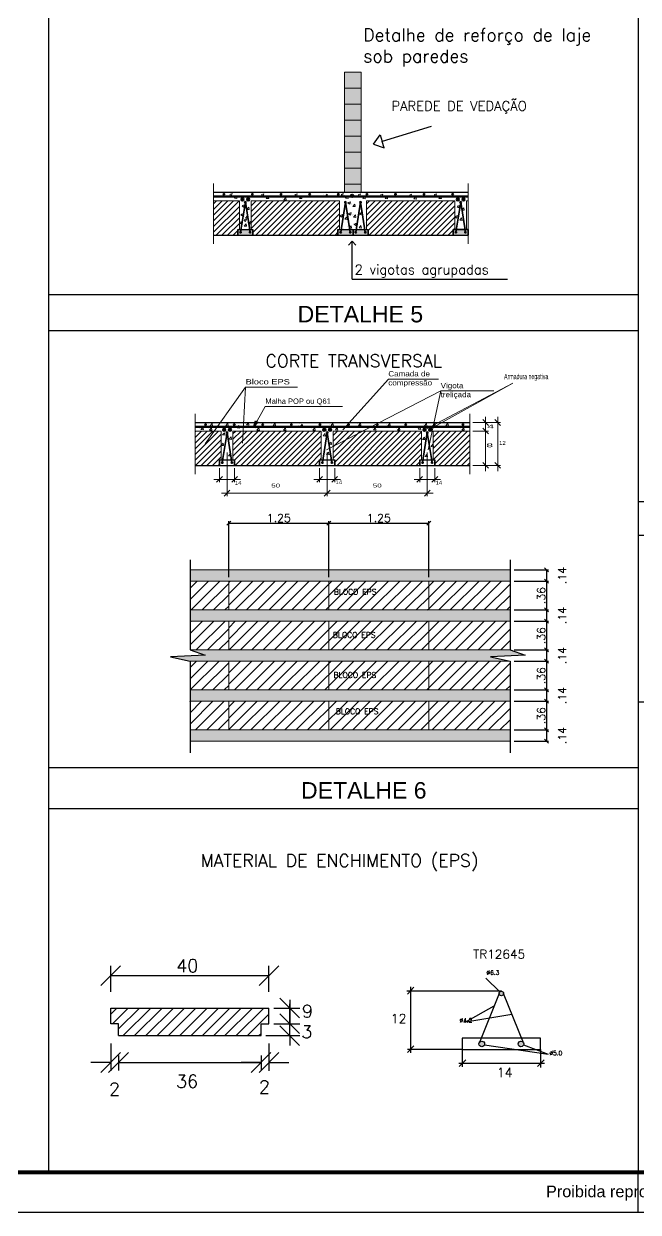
# Model space of a CAD drawing. Header units: millimetres. Extents: x 480 to 1615, y -207 to 251.
# Drawn here: x 820.29 to 835.65, y -144.53 to -114.83 of the extents above; entities that cross this region are included whole.
import ezdxf
from ezdxf.enums import TextEntityAlignment as Align

# ---------------------------------------------------------------- set-up
doc = ezdxf.new("R2010")
doc.units = ezdxf.units.MM
doc.linetypes.add('DASHDOT', pattern=[18.5, 12, -3, 0.5, -3])
for name, color, linetype, lineweight in [('0-CYPE0', 10, 'Continuous', 13), ('0-CYPE1', 2, 'Continuous', 18), ('0-CYPE2', 140, 'Continuous', 35), ('0-CYPE3', 5, 'Continuous', 50), ('G-ANNO-TEXT', 231, 'Continuous', 30)]:
    doc.layers.add(name, color=color, linetype=linetype, lineweight=lineweight)
for name, color, linetype in [('ARQ-FOLHA', 7, 'Continuous'), ('ARQ-TEXTO2', 2, 'Continuous'), ('Camada 1', 7, 'Continuous'), ('VIEWPORT', 1, 'Continuous')]:
    doc.layers.add(name, color=color, linetype=linetype)
doc.styles.add('ARIAL', font='arial.ttf')
doc.styles.add('CYPETXT', font='arial.ttf', dxfattribs={"height": 0.2})
doc.styles.add('ROMANS', font='romans.shx')
doc.styles.add('TQS_ARIAL', font='arial.ttf')
pattern_1 = [(45, (-2623.48951, -2597.07383), (-0.141421356, 0.141421356), [])]

# ---------------------------------------------------------------- blocks, each defined once
blk = doc.blocks.new('FOLHA A1')
at = {"layer": 'ARQ-FOLHA'}
for p, q in [((656, -594), (656, -584)), ((0, -594), (841, -594))]:
    blk.add_line(p, q, dxfattribs=at)
at = {"layer": 'ARQ-FOLHA', "const_width": 1}
blk.add_lwpolyline([(25, -10), (25, -584), (831, -584), (831, -10), (25, -10)], dxfattribs=at)
blk = doc.blocks.new('_OBLIQUE')
at = {"color": 0, "linetype": 'ByBlock'}
blk.add_line((-0.5, -0.5), (0.5, 0.5), dxfattribs=at)

msp = doc.modelspace()

# ---------------------------------------------------------------- hatches: boundary and pattern name
h = msp.add_hatch()
h.set_pattern_fill('_USER', color=256, scale=0.1, angle=45, pattern_type=0)
h.set_pattern_definition([(45, (-877.87943, -1373.79242), (-0.070710678, 0.070710678), [])])
h.paths.add_polyline_path([(825.973, -119.253), (825.973, -119.967), (826.013, -119.967), (826.013, -120.11), (828.139, -120.11), (828.139, -119.967), (828.179, -119.967), (828.179, -119.253)])
h.paths.add_polyline_path([(828.853, -119.253), (828.853, -119.967), (828.893, -119.967), (828.893, -120.11), (831.019, -120.11), (831.019, -119.967), (831.059, -119.967), (831.059, -119.253)])
h.paths.add_polyline_path([(825.03, -119.253), (825.03, -120.11), (825.636, -120.11), (825.636, -119.967), (825.676, -119.967), (825.676, -119.253)])
h = msp.add_hatch()
h.set_pattern_fill('_USER', color=256, scale=0.1, angle=45, pattern_type=0)
h.set_pattern_definition([(45, (-887.20671, -1381.14478), (-0.070710678, 0.070710678), [])])
h.paths.add_polyline_path([(830.225, -125.008), (828.753, -125.008), (828.019, -125.387), (828.019, -125.722), (828.059, -125.722), (828.059, -125.865), (830.185, -125.865), (830.185, -125.722), (830.225, -125.722)])
h.paths.add_polyline_path([(828.753, -125.008), (828.019, -125.008), (828.019, -125.387)], flags=17)
h.paths.add_polyline_path([(831.437, -125.008), (830.521, -125.008), (830.521, -125.722), (830.562, -125.722), (830.562, -125.865), (831.437, -125.865)])
h.paths.add_polyline_path([(827.722, -125.008), (825.516, -125.008), (825.516, -125.722), (825.557, -125.722), (825.557, -125.865), (827.682, -125.865), (827.682, -125.722), (827.722, -125.722)])
h.paths.add_polyline_path([(825.22, -125.008), (824.573, -125.008), (824.573, -125.865), (825.179, -125.865), (825.179, -125.722), (825.22, -125.722)])
h = msp.add_hatch()
h.set_pattern_fill('_USER', color=256, scale=0.2, angle=45, pattern_type=0)
h.set_pattern_definition([(45, (-887.01507, -1380.20828), (-0.141421356, 0.141421356), [])])
h.paths.add_polyline_path([(824.442, -131.757), (824.442, -132.477), (825.411, -132.477), (825.411, -131.757)])
h.paths.add_polyline_path([(825.411, -130.757), (824.442, -130.757), (824.442, -131.477), (825.411, -131.477)])
h.paths.add_polyline_path([(825.411, -130.477), (825.411, -129.757), (824.442, -129.757), (824.442, -130.477)])
h.paths.add_polyline_path([(825.411, -128.757), (824.442, -128.757), (824.442, -129.477), (825.411, -129.477)])
h = msp.add_hatch()
h.set_pattern_fill('_USER', color=256, scale=0.2, angle=45, pattern_type=0)
h.set_pattern_definition(pattern_1)
h.paths.add_polyline_path([(827.911, -129.477), (827.911, -128.757), (825.411, -128.757), (825.411, -129.477)])
h.paths.add_polyline_path([(830.411, -129.477), (830.411, -128.757), (827.911, -128.757), (827.911, -129.477)])
h.paths.add_polyline_path([(825.411, -129.757), (825.411, -130.477), (827.911, -130.477), (827.911, -129.757)])
h.paths.add_polyline_path([(830.411, -130.477), (830.411, -129.757), (827.911, -129.757), (827.911, -130.477)])
h.paths.add_polyline_path([(825.411, -130.757), (825.411, -131.477), (827.911, -131.477), (827.911, -130.757)])
h.paths.add_polyline_path([(827.911, -130.757), (827.911, -131.477), (830.411, -131.477), (830.411, -130.757)])
h.paths.add_polyline_path([(830.411, -132.477), (830.411, -131.757), (827.911, -131.757), (827.911, -132.477)])
h.paths.add_polyline_path([(825.411, -131.757), (825.411, -132.477), (827.911, -132.477), (827.911, -131.757)])
h = msp.add_hatch(color=101)
h.dxf.hatch_style = 1
h.paths.add_polyline_path([(831.664, -140.322, 1), (831.804, -140.322, 1)])
h.paths.add_polyline_path([(832.168, -139.062, 1), (832.28, -139.062, 1)])
h.paths.add_polyline_path([(832.778, -140.293, 0.803328), (832.644, -140.322, 1), (832.784, -140.322, 0.083664), (832.78, -140.299)])
h = msp.add_hatch()
h.set_pattern_fill('_USER', color=254, scale=0.2, angle=45, pattern_type=0)
h.set_pattern_definition([(45, (-705.57953, -1376.0049), (-0.141421356, 0.141421356), [])])
h.paths.add_polyline_path([(826.218, -139.817), (826.415, -139.817), (826.415, -139.425), (822.459, -139.425), (822.459, -139.817), (822.656, -139.817), (822.656, -140.114), (826.218, -140.114)])
at = {"layer": '0-CYPE1'}
h = msp.add_hatch(dxfattribs=at)
h.set_pattern_fill('_USER', color=256, scale=0.2, angle=45, pattern_type=0)
h.set_pattern_definition(pattern_1)
h.paths.add_polyline_path([(832.442, -132.477), (832.442, -131.757), (830.411, -131.757), (830.411, -132.477)])
h.paths.add_polyline_path([(832.442, -131.477), (832.442, -130.757), (830.411, -130.757), (830.411, -131.477)])
h.paths.add_polyline_path([(832.442, -130.477), (832.442, -129.757), (830.411, -129.757), (830.411, -130.477)])
h.paths.add_polyline_path([(832.442, -129.477), (832.442, -128.757), (830.411, -128.757), (830.411, -129.477)])
at = {"layer": '0-CYPE2'}
h = msp.add_hatch(color=256, dxfattribs=at)
edge = h.paths.add_edge_path()
edge.add_arc((825.288, -119.091), 0.0179, 0, 360)
h = msp.add_hatch(color=256, dxfattribs=at)
edge = h.paths.add_edge_path()
edge.add_arc((826.003, -119.091), 0.0179, 0, 360)
h = msp.add_hatch(color=256, dxfattribs=at)
edge = h.paths.add_edge_path()
edge.add_arc((826.718, -119.091), 0.0179, 0, 360)
h = msp.add_hatch(color=256, dxfattribs=at)
edge = h.paths.add_edge_path()
edge.add_arc((827.433, -119.091), 0.0179, 0, 360)
h = msp.add_hatch(color=256, dxfattribs=at)
edge = h.paths.add_edge_path()
edge.add_arc((828.148, -119.091), 0.0179, 0, 360)
h = msp.add_hatch(color=256, dxfattribs=at)
edge = h.paths.add_edge_path()
edge.add_arc((828.493, -119.129), 0.0358, 0, 360)
h = msp.add_hatch(color=256, dxfattribs=at)
edge = h.paths.add_edge_path()
edge.add_arc((828.863, -119.091), 0.0179, 0, 360)
h = msp.add_hatch(color=256, dxfattribs=at)
edge = h.paths.add_edge_path()
edge.add_arc((829.578, -119.091), 0.0179, 0, 360)
h = msp.add_hatch(color=256, dxfattribs=at)
edge = h.paths.add_edge_path()
edge.add_arc((829.578, -119.091), 0.0179, 0, 360)
h = msp.add_hatch(color=256, dxfattribs=at)
edge = h.paths.add_edge_path()
edge.add_arc((830.293, -119.091), 0.0179, 0, 360)
h = msp.add_hatch(color=256, dxfattribs=at)
edge = h.paths.add_edge_path()
edge.add_arc((831.008, -119.091), 0.0179, 0, 360)
h = msp.add_hatch(color=256, dxfattribs=at)
edge = h.paths.add_edge_path()
edge.add_arc((825.753, -119.216), 0.0358, 0, 360)
h = msp.add_hatch(color=256, dxfattribs=at)
edge = h.paths.add_edge_path()
edge.add_arc((825.825, -119.288), 0.0179, 0, 360)
h = msp.add_hatch(color=256, dxfattribs=at)
edge = h.paths.add_edge_path()
edge.add_arc((825.896, -119.216), 0.0358, 0, 360)
h = msp.add_hatch(color=256, dxfattribs=at)
edge = h.paths.add_edge_path()
edge.add_arc((828.327, -119.288), 0.0179, 0, 360)
h = msp.add_hatch(color=256, dxfattribs=at)
edge = h.paths.add_edge_path()
edge.add_arc((828.705, -119.288), 0.0179, 0, 360)
h = msp.add_hatch(color=256, dxfattribs=at)
edge = h.paths.add_edge_path()
edge.add_arc((831.136, -119.216), 0.0358, 0, 360)
h = msp.add_hatch(color=256, dxfattribs=at)
edge = h.paths.add_edge_path()
edge.add_arc((831.207, -119.288), 0.0179, 0, 360)
h = msp.add_hatch(color=256, dxfattribs=at)
edge = h.paths.add_edge_path()
edge.add_arc((831.279, -119.216), 0.0358, 0, 360)
h = msp.add_hatch(color=256, dxfattribs=at)
edge = h.paths.add_edge_path()
edge.add_arc((825.705, -120.038), 0.0179, 0, 360)
h = msp.add_hatch(color=256, dxfattribs=at)
edge = h.paths.add_edge_path()
edge.add_arc((825.944, -120.038), 0.0179, 0, 360)
h = msp.add_hatch(color=256, dxfattribs=at)
edge = h.paths.add_edge_path()
edge.add_arc((828.208, -120.038), 0.0179, 0, 360)
h = msp.add_hatch(color=256, dxfattribs=at)
edge = h.paths.add_edge_path()
edge.add_arc((828.447, -120.038), 0.0179, 0, 360)
h = msp.add_hatch(color=256, dxfattribs=at)
edge = h.paths.add_edge_path()
edge.add_arc((828.585, -120.038), 0.0179, 0, 360)
h = msp.add_hatch(color=256, dxfattribs=at)
edge = h.paths.add_edge_path()
edge.add_arc((828.824, -120.038), 0.0179, 0, 360)
h = msp.add_hatch(color=256, dxfattribs=at)
edge = h.paths.add_edge_path()
edge.add_arc((831.088, -120.038), 0.0179, 0, 360)
h = msp.add_hatch(color=256, dxfattribs=at)
edge = h.paths.add_edge_path()
edge.add_arc((831.327, -120.038), 0.0179, 0, 360)
h = msp.add_hatch(color=256, dxfattribs=at)
edge = h.paths.add_edge_path()
edge.add_arc((824.831, -124.847), 0.0179, 0, 360)
h = msp.add_hatch(color=256, dxfattribs=at)
edge = h.paths.add_edge_path()
edge.add_arc((825.297, -124.972), 0.0358, 0, 360)
h = msp.add_hatch(color=256, dxfattribs=at)
edge = h.paths.add_edge_path()
edge.add_arc((825.368, -125.043), 0.0179, 0, 360)
h = msp.add_hatch(color=256, dxfattribs=at)
edge = h.paths.add_edge_path()
edge.add_arc((825.44, -124.972), 0.0358, 0, 360)
h = msp.add_hatch(color=256, dxfattribs=at)
edge = h.paths.add_edge_path()
edge.add_arc((825.546, -124.847), 0.0179, 0, 360)
msp.add_hatch(color=256, dxfattribs=at).paths.add_polyline_path([(826.078, -124.758), (826.039, -124.9), (826.14, -124.793)])
h = msp.add_hatch(color=256, dxfattribs=at)
edge = h.paths.add_edge_path()
edge.add_arc((826.261, -124.847), 0.0179, 0, 360)
h = msp.add_hatch(color=256, dxfattribs=at)
edge = h.paths.add_edge_path()
edge.add_arc((826.976, -124.847), 0.0179, 0, 360)
h = msp.add_hatch(color=256, dxfattribs=at)
edge = h.paths.add_edge_path()
edge.add_arc((827.691, -124.847), 0.0179, 0, 360)
h = msp.add_hatch(color=256, dxfattribs=at)
edge = h.paths.add_edge_path()
edge.add_arc((827.799, -124.972), 0.0358, 0, 360)
h = msp.add_hatch(color=256, dxfattribs=at)
edge = h.paths.add_edge_path()
edge.add_arc((827.871, -125.043), 0.0179, 0, 360)
h = msp.add_hatch(color=256, dxfattribs=at)
edge = h.paths.add_edge_path()
edge.add_arc((827.942, -124.972), 0.0358, 0, 360)
h = msp.add_hatch(color=256, dxfattribs=at)
edge = h.paths.add_edge_path()
edge.add_arc((828.406, -124.847), 0.0179, 0, 360)
h = msp.add_hatch(color=256, dxfattribs=at)
edge = h.paths.add_edge_path()
edge.add_arc((829.121, -124.847), 0.0179, 0, 360)
h = msp.add_hatch(color=256, dxfattribs=at)
edge = h.paths.add_edge_path()
edge.add_arc((829.121, -124.847), 0.0179, 0, 360)
h = msp.add_hatch(color=256, dxfattribs=at)
edge = h.paths.add_edge_path()
edge.add_arc((829.836, -124.847), 0.0179, 0, 360)
h = msp.add_hatch(color=256, dxfattribs=at)
edge = h.paths.add_edge_path()
edge.add_arc((830.302, -124.972), 0.0358, 0, 360)
h = msp.add_hatch(color=256, dxfattribs=at)
edge = h.paths.add_edge_path()
edge.add_arc((830.373, -125.043), 0.0179, 0, 360)
h = msp.add_hatch(color=256, dxfattribs=at)
edge = h.paths.add_edge_path()
edge.add_arc((830.445, -124.972), 0.0358, 0, 360)
h = msp.add_hatch(color=256, dxfattribs=at)
edge = h.paths.add_edge_path()
edge.add_arc((830.551, -124.847), 0.0179, 0, 360)
h = msp.add_hatch(color=256, dxfattribs=at)
edge = h.paths.add_edge_path()
edge.add_arc((831.266, -124.847), 0.0179, 0, 360)
h = msp.add_hatch(color=256, dxfattribs=at)
edge = h.paths.add_edge_path()
edge.add_arc((825.249, -125.794), 0.0179, 0, 360)
h = msp.add_hatch(color=256, dxfattribs=at)
edge = h.paths.add_edge_path()
edge.add_arc((825.488, -125.794), 0.0179, 0, 360)
h = msp.add_hatch(color=256, dxfattribs=at)
edge = h.paths.add_edge_path()
edge.add_arc((827.751, -125.794), 0.0179, 0, 360)
h = msp.add_hatch(color=256, dxfattribs=at)
edge = h.paths.add_edge_path()
edge.add_arc((827.99, -125.794), 0.0179, 0, 360)
h = msp.add_hatch(color=256, dxfattribs=at)
edge = h.paths.add_edge_path()
edge.add_arc((830.254, -125.794), 0.0179, 0, 360)
h = msp.add_hatch(color=256, dxfattribs=at)
edge = h.paths.add_edge_path()
edge.add_arc((830.493, -125.794), 0.0179, 0, 360)
at = {"layer": 'VIEWPORT'}
h = msp.add_hatch(color=40, dxfattribs=at)
h.dxf.hatch_style = 1
h.paths.add_polyline_path([(828.723, -116.034), (828.303, -116.034), (828.303, -116.434), (828.723, -116.434)])
h.paths.add_polyline_path([(828.723, -116.434), (828.303, -116.434), (828.303, -116.834), (828.723, -116.834)])
h.paths.add_polyline_path([(828.723, -116.834), (828.303, -116.834), (828.303, -117.234), (828.723, -117.234)])
h.paths.add_polyline_path([(828.723, -117.234), (828.303, -117.234), (828.303, -117.634), (828.723, -117.634)])
h.paths.add_polyline_path([(828.723, -117.634), (828.303, -117.634), (828.303, -118.034), (828.723, -118.034)])
h.paths.add_polyline_path([(828.723, -118.034), (828.303, -118.034), (828.303, -118.434), (828.723, -118.434)])
h.paths.add_polyline_path([(828.723, -118.434), (828.303, -118.434), (828.303, -118.834), (828.723, -118.834)])
h.paths.add_polyline_path([(828.723, -118.834), (828.303, -118.834), (828.303, -119.037), (828.723, -119.037)])
h = msp.add_hatch(color=254, dxfattribs=at)
h.dxf.hatch_style = 1
h.paths.add_polyline_path([(825.933, -119.967), (825.717, -119.967), (825.708, -120.021, -0.368715), (825.723, -120.038, -1), (825.687, -120.038, -0.461224), (825.708, -120.021), (825.717, -119.967), (825.636, -119.967), (825.636, -120.11), (826.013, -120.11), (826.013, -119.967), (825.933, -119.967), (825.941, -120.021, -0.461224), (825.962, -120.038, -1), (825.926, -120.038, -0.368715), (825.941, -120.021)])
h.paths.add_polyline_path([(828.429, -120.038, -0.368715), (828.444, -120.021), (828.436, -119.967), (828.219, -119.967), (828.211, -120.021, -0.368731), (828.226, -120.038, -1), (828.19, -120.038, -0.461207), (828.211, -120.021), (828.219, -119.967), (828.139, -119.967), (828.139, -120.11), (828.516, -120.11), (828.516, -119.967), (828.436, -119.967), (828.444, -120.021, -0.461224), (828.465, -120.038, -1)])
h.paths.add_polyline_path([(828.806, -120.038, -0.368715), (828.821, -120.021), (828.813, -119.967), (828.596, -119.967), (828.588, -120.021, -0.368731), (828.603, -120.038, -1), (828.567, -120.038, -0.461207), (828.588, -120.021), (828.596, -119.967), (828.516, -119.967), (828.516, -120.11), (828.893, -120.11), (828.893, -119.967), (828.853, -119.967), (828.813, -119.967), (828.821, -120.021, -0.461224), (828.842, -120.038, -1)])
h.paths.add_polyline_path([(831.309, -120.038, -0.368715), (831.324, -120.021), (831.315, -119.967), (831.099, -119.967), (831.09, -120.021, -0.3687), (831.106, -120.038, -1), (831.07, -120.038, -0.46124), (831.09, -120.021), (831.099, -119.967), (831.019, -119.967), (831.019, -120.11), (831.391, -120.11), (831.391, -119.967), (831.355, -119.967), (831.315, -119.967), (831.324, -120.021, -0.461224), (831.345, -120.038, -1)])
h = msp.add_hatch(color=254, dxfattribs=at)
h.dxf.hatch_style = 1
h.paths.add_polyline_path([(824.442, -128.477), (824.442, -128.757), (832.442, -128.757), (832.442, -128.477)])
h.paths.add_polyline_path([(832.442, -129.477), (824.442, -129.477), (824.442, -129.757), (832.442, -129.757)])
h.paths.add_polyline_path([(832.817, -130.611), (832.442, -130.477), (824.442, -130.477), (824.817, -130.611), (823.952, -130.652), (824.442, -130.757), (832.442, -130.757), (831.952, -130.652)])
h.paths.add_polyline_path([(832.442, -131.477), (824.442, -131.477), (824.442, -131.757), (832.442, -131.757)])
h.paths.add_polyline_path([(832.442, -132.477), (824.442, -132.477), (824.442, -132.757), (832.442, -132.757)])

# ---------------------------------------------------------------- linework, layer by layer
for p, q in [((835.645, -86.128), (835.645, -143.528)), ((820.901, -88.552), (820.901, -143.528)), ((829.028, -117.833), (829.193, -117.602)), ((829.193, -117.602), (829.243, -117.767)), ((830.469, -117.394), (829.243, -117.767)), ((829.028, -117.833), (829.294, -117.932)), ((829.294, -117.932), (829.243, -117.767)), ((825.03, -119.037), (831.391, -119.037)), ((825.636, -119.967), (826.013, -119.967)), ((828.139, -119.967), (828.516, -119.967)), ((828.516, -119.967), (828.893, -119.967)), ((825.03, -120.11), (831.391, -120.11)), ((828.493, -120.26), (828.402, -120.362)), ((828.493, -121.213), (828.493, -120.26)), ((828.493, -120.26), (828.584, -120.362)), ((828.493, -121.213), (832.378, -121.213)), ((820.901, -121.597), (835.645, -121.597)), ((820.901, -121.597), (835.645, -121.597)), ((820.901, -122.496), (835.645, -122.496)), ((824.573, -124.793), (831.437, -124.793)), ((824.573, -125.865), (831.437, -125.865)), ((825.179, -125.722), (825.557, -125.722)), ((827.682, -125.722), (828.059, -125.722)), ((830.185, -125.722), (830.562, -125.722)), ((835.645, -126.769), (853.145, -126.769)), ((825.411, -128.657), (825.411, -127.26)), ((825.411, -127.31), (827.911, -127.31)), ((827.911, -128.657), (827.911, -127.26)), ((827.911, -128.657), (827.911, -127.26)), ((827.911, -127.31), (830.411, -127.31)), ((830.411, -128.657), (830.411, -127.26)), ((835.645, -127.61), (853.145, -127.61)), ((824.442, -128.225), (824.442, -130.477)), ((832.442, -128.225), (832.442, -130.477)), ((832.542, -128.477), (833.4, -128.477)), ((833.35, -128.477), (833.35, -128.757)), ((832.542, -128.757), (833.4, -128.757)), ((832.542, -128.757), (833.4, -128.757)), ((833.35, -128.757), (833.35, -129.477)), ((832.542, -129.477), (833.4, -129.477)), ((832.542, -129.477), (833.4, -129.477)), ((833.35, -129.477), (833.35, -129.757)), ((832.542, -129.757), (833.4, -129.757)), ((832.542, -129.757), (833.4, -129.757)), ((833.35, -129.757), (833.35, -130.477)), ((824.817, -130.611), (823.952, -130.652)), ((823.952, -130.652), (824.442, -130.757)), ((824.442, -130.477), (824.817, -130.611)), ((832.817, -130.611), (831.952, -130.652)), ((831.952, -130.652), (832.442, -130.757)), ((832.442, -130.477), (832.817, -130.611)), ((832.542, -130.477), (833.4, -130.477)), ((832.542, -130.477), (833.4, -130.477)), ((833.35, -130.477), (833.35, -130.757)), ((824.442, -130.757), (824.442, -133.048)), ((832.442, -130.757), (832.442, -133.048)), ((832.542, -130.757), (833.4, -130.757)), ((832.542, -130.757), (833.4, -130.757)), ((833.35, -130.757), (833.35, -131.477)), ((832.542, -131.477), (833.4, -131.477)), ((832.542, -131.477), (833.4, -131.477)), ((833.35, -131.477), (833.35, -131.757)), ((832.542, -131.757), (833.4, -131.757)), ((832.542, -131.757), (833.4, -131.757)), ((833.35, -131.757), (833.35, -132.477)), ((835.645, -131.777), (853.145, -131.767)), ((832.542, -132.477), (833.4, -132.477)), ((832.542, -132.477), (833.4, -132.477)), ((832.542, -132.757), (833.4, -132.757)), ((833.35, -132.477), (833.35, -132.757)), ((835.645, -133.419), (820.901, -133.419)), ((820.901, -134.437), (835.645, -134.437)), ((822.459, -139.022), (822.459, -138.367)), ((826.415, -139.022), (826.415, -138.367)), ((822.459, -138.614), (826.415, -138.614)), ((831.84, -138.676), (832.185, -139.022)), ((829.876, -139.078), (830.04, -138.906)), ((829.949, -138.899), (829.949, -140.549)), ((826.935, -139.219), (826.935, -139.817)), ((832.226, -139.006), (829.865, -139.006)), ((822.459, -139.817), (822.459, -139.425)), ((822.459, -139.425), (826.415, -139.425)), ((826.415, -139.817), (826.415, -139.425)), ((826.533, -139.425), (827.183, -139.425)), ((826.935, -140.114), (826.935, -139.322)), ((831.286, -139.782), (832.488, -139.577)), ((831.323, -139.776), (832.046, -139.367)), ((822.656, -139.817), (822.459, -139.817)), ((822.656, -140.114), (822.656, -139.817)), ((826.218, -140.114), (826.218, -139.817)), ((826.218, -139.817), (826.415, -139.817)), ((826.533, -139.817), (827.183, -139.817)), ((826.533, -139.817), (827.183, -139.817)), ((822.656, -140.114), (826.218, -140.114)), ((826.335, -140.114), (827.183, -140.114)), ((826.935, -140.114), (826.935, -140.361)), ((833.204, -140.182), (831.244, -140.182)), ((831.244, -140.182), (831.244, -140.462)), ((833.204, -140.462), (833.204, -140.182)), ((822.459, -140.312), (822.459, -140.991)), ((826.415, -140.312), (826.415, -140.991)), ((831.244, -140.462), (829.874, -140.462)), ((829.876, -140.539), (830.04, -140.367)), ((831.244, -140.462), (833.204, -140.462)), ((831.244, -140.462), (831.244, -140.892)), ((831.801, -140.341), (833.391, -140.578)), ((832.781, -140.344), (833.391, -140.578)), ((833.204, -140.462), (833.204, -140.912)), ((822.656, -140.608), (822.656, -140.989)), ((826.218, -140.608), (826.218, -140.986)), ((831.17, -140.889), (831.335, -140.717)), ((833.13, -140.889), (833.295, -140.717)), ((822.459, -140.788), (821.964, -140.788)), ((822.656, -140.788), (826.218, -140.788)), ((826.218, -140.788), (825.723, -140.788)), ((826.415, -140.788), (826.91, -140.788)), ((833.306, -140.812), (831.159, -140.812))]:
    msp.add_line(p, q)
at = {"color": 101}
for p, q in [((832.168, -139.062), (831.675, -140.285)), ((832.78, -140.299), (832.28, -139.062))]:
    msp.add_line(p, q, dxfattribs=at)
for centre, radius in [((832.224, -139.062), 0.056), ((831.734, -140.322), 0.07), ((832.714, -140.322), 0.07)]:
    msp.add_circle(centre, radius)
at = {"layer": '0-CYPE0', "linetype": 'Continuous'}
for p, q in [((825.437, -119.096), (825.494, -119.073)), ((825.473, -119.135), (825.494, -119.074)), ((826.232, -119.098), (826.289, -119.076)), ((826.269, -119.137), (826.289, -119.077)), ((827.064, -119.099), (827.122, -119.077)), ((827.101, -119.138), (827.122, -119.078)), ((827.822, -119.142), (827.87, -119.084)), ((827.882, -119.147), (827.87, -119.085)), ((828.216, -119.095), (828.273, -119.073)), ((828.253, -119.134), (828.273, -119.073)), ((828.643, -119.103), (828.701, -119.081)), ((828.68, -119.142), (828.7, -119.082)), ((829.202, -119.105), (829.26, -119.083)), ((829.239, -119.144), (829.26, -119.083)), ((829.924, -119.112), (829.981, -119.089)), ((829.961, -119.15), (829.981, -119.09)), ((830.548, -119.098), (830.606, -119.076)), ((830.585, -119.137), (830.606, -119.076)), ((825.437, -119.109), (825.473, -119.134)), ((825.459, -119.101), (825.459, -119.101)), ((825.517, -119.152), (825.517, -119.152)), ((825.525, -119.116), (825.525, -119.116)), ((825.553, -119.189), (825.601, -119.132)), ((825.553, -119.189), (825.613, -119.195)), ((825.613, -119.194), (825.601, -119.132)), ((825.748, -119.372), (825.805, -119.35)), ((825.748, -119.386), (825.785, -119.41)), ((825.77, -119.377), (825.77, -119.377)), ((825.785, -119.411), (825.805, -119.35)), ((825.837, -119.392), (825.837, -119.392)), ((826.232, -119.112), (826.269, -119.137)), ((826.254, -119.103), (826.254, -119.103)), ((826.313, -119.155), (826.313, -119.155)), ((826.321, -119.119), (826.321, -119.119)), ((826.348, -119.192), (826.396, -119.134)), ((826.348, -119.192), (826.408, -119.197)), ((826.408, -119.197), (826.397, -119.134)), ((826.752, -119.193), (826.752, -119.193)), ((826.76, -119.157), (826.76, -119.157)), ((826.788, -119.23), (826.836, -119.172)), ((826.788, -119.23), (826.848, -119.235)), ((826.848, -119.235), (826.836, -119.172)), ((827.064, -119.113), (827.101, -119.138)), ((827.087, -119.104), (827.087, -119.104)), ((827.145, -119.155), (827.145, -119.155)), ((827.153, -119.12), (827.153, -119.12)), ((827.181, -119.193), (827.229, -119.135)), ((827.181, -119.193), (827.241, -119.198)), ((827.241, -119.198), (827.229, -119.135)), ((827.786, -119.105), (827.786, -119.105)), ((827.822, -119.142), (827.882, -119.147)), ((828.216, -119.108), (828.253, -119.133)), ((828.238, -119.1), (828.238, -119.1)), ((828.296, -119.151), (828.296, -119.151)), ((828.304, -119.115), (828.304, -119.115)), ((828.332, -119.188), (828.38, -119.131)), ((828.332, -119.189), (828.392, -119.194)), ((828.392, -119.194), (828.38, -119.131)), ((828.384, -119.303), (828.397, -119.298)), ((828.384, -119.303), (828.397, -119.312)), ((828.397, -119.298), (828.454, -119.276)), ((828.397, -119.312), (828.434, -119.336)), ((828.419, -119.303), (828.419, -119.303)), ((828.434, -119.337), (828.454, -119.276)), ((828.477, -119.354), (828.477, -119.354)), ((828.485, -119.318), (828.485, -119.318)), ((828.513, -119.392), (828.561, -119.334)), ((828.513, -119.392), (828.573, -119.397)), ((828.573, -119.397), (828.561, -119.334)), ((828.643, -119.117), (828.68, -119.142)), ((828.665, -119.109), (828.665, -119.109)), ((828.67, -119.27), (828.67, -119.27)), ((828.724, -119.16), (828.724, -119.16)), ((828.732, -119.124), (828.732, -119.124)), ((828.759, -119.197), (828.807, -119.14)), ((828.76, -119.197), (828.819, -119.203)), ((828.819, -119.202), (828.808, -119.14)), ((829.202, -119.118), (829.239, -119.143)), ((829.225, -119.11), (829.225, -119.11)), ((829.283, -119.161), (829.283, -119.161)), ((829.291, -119.125), (829.291, -119.125)), ((829.319, -119.198), (829.367, -119.141)), ((829.319, -119.198), (829.379, -119.204)), ((829.379, -119.203), (829.367, -119.141)), ((829.924, -119.125), (829.961, -119.15)), ((829.946, -119.117), (829.946, -119.117)), ((830.004, -119.168), (830.004, -119.168)), ((830.012, -119.132), (830.012, -119.132)), ((830.04, -119.205), (830.088, -119.148)), ((830.04, -119.205), (830.1, -119.211)), ((830.1, -119.21), (830.088, -119.148)), ((830.548, -119.111), (830.585, -119.136)), ((830.571, -119.103), (830.571, -119.103)), ((830.629, -119.154), (830.629, -119.154)), ((830.637, -119.118), (830.637, -119.118)), ((830.665, -119.191), (830.713, -119.134)), ((830.665, -119.192), (830.725, -119.197)), ((830.725, -119.197), (830.713, -119.134)), ((831.12, -119.389), (831.178, -119.367)), ((831.143, -119.394), (831.143, -119.394)), ((831.157, -119.428), (831.177, -119.367)), ((825.715, -119.592), (825.773, -119.569)), ((825.715, -119.605), (825.752, -119.63)), ((825.738, -119.597), (825.738, -119.597)), ((825.752, -119.63), (825.773, -119.57)), ((825.796, -119.648), (825.796, -119.648)), ((825.804, -119.612), (825.804, -119.612)), ((825.829, -119.428), (825.829, -119.428)), ((825.832, -119.685), (825.88, -119.628)), ((825.832, -119.685), (825.892, -119.691)), ((825.864, -119.465), (825.912, -119.408)), ((825.864, -119.466), (825.924, -119.471)), ((825.892, -119.69), (825.88, -119.628)), ((825.924, -119.471), (825.913, -119.408)), ((828.184, -119.624), (828.196, -119.619)), ((828.184, -119.624), (828.196, -119.633)), ((828.196, -119.619), (828.254, -119.597)), ((828.196, -119.633), (828.233, -119.658)), ((828.219, -119.624), (828.219, -119.624)), ((828.233, -119.658), (828.254, -119.598)), ((828.277, -119.676), (828.277, -119.676)), ((828.285, -119.64), (828.285, -119.64)), ((828.313, -119.713), (828.361, -119.655)), ((828.361, -119.4), (828.361, -119.4)), ((828.373, -119.718), (828.361, -119.655)), ((828.378, -119.673), (828.378, -119.673)), ((828.401, -119.575), (828.414, -119.57)), ((828.401, -119.575), (828.414, -119.584)), ((828.414, -119.57), (828.471, -119.548)), ((828.414, -119.584), (828.451, -119.609)), ((828.436, -119.575), (828.436, -119.575)), ((828.451, -119.609), (828.471, -119.549)), ((828.469, -119.591), (828.469, -119.591)), ((828.494, -119.626), (828.494, -119.626)), ((828.502, -119.591), (828.502, -119.591)), ((828.53, -119.664), (828.578, -119.606)), ((828.53, -119.664), (828.59, -119.669)), ((828.532, -119.603), (828.532, -119.603)), ((828.59, -119.669), (828.578, -119.606)), ((828.648, -119.557), (828.648, -119.557)), ((828.656, -119.521), (828.656, -119.521)), ((828.684, -119.594), (828.732, -119.537)), ((828.684, -119.594), (828.744, -119.6)), ((828.686, -119.542), (828.686, -119.542)), ((828.744, -119.599), (828.732, -119.537)), ((828.84, -119.473), (828.84, -119.473)), ((831.066, -119.645), (831.124, -119.623)), ((831.066, -119.659), (831.103, -119.684)), ((831.088, -119.65), (831.088, -119.65)), ((831.103, -119.684), (831.123, -119.624)), ((831.12, -119.403), (831.157, -119.427)), ((831.155, -119.666), (831.155, -119.666)), ((831.182, -119.739), (831.23, -119.681)), ((831.201, -119.445), (831.201, -119.445)), ((831.209, -119.409), (831.209, -119.409)), ((831.242, -119.744), (831.231, -119.681)), ((831.236, -119.482), (831.285, -119.425)), ((831.237, -119.483), (831.297, -119.488)), ((831.296, -119.488), (831.285, -119.425)), ((825.678, -119.791), (825.735, -119.769)), ((825.678, -119.804), (825.714, -119.829)), ((825.7, -119.796), (825.7, -119.796)), ((825.714, -119.83), (825.735, -119.769)), ((825.758, -119.847), (825.758, -119.847)), ((825.766, -119.811), (825.766, -119.811)), ((825.794, -119.884), (825.842, -119.827)), ((825.794, -119.884), (825.854, -119.89)), ((825.796, -119.731), (825.854, -119.708)), ((825.796, -119.744), (825.833, -119.769)), ((825.818, -119.736), (825.818, -119.736)), ((825.833, -119.769), (825.853, -119.709)), ((825.854, -119.889), (825.842, -119.827)), ((825.877, -119.787), (825.877, -119.787)), ((825.885, -119.751), (825.885, -119.751)), ((825.912, -119.824), (825.961, -119.767)), ((825.913, -119.824), (825.972, -119.83)), ((825.972, -119.829), (825.961, -119.767)), ((828.161, -119.722), (828.161, -119.722)), ((828.268, -119.943), (828.268, -119.943)), ((828.313, -119.713), (828.373, -119.718)), ((828.384, -119.897), (828.384, -119.897)), ((828.392, -119.861), (828.392, -119.861)), ((828.419, -119.934), (828.468, -119.876)), ((828.42, -119.934), (828.479, -119.939)), ((828.479, -119.939), (828.468, -119.876)), ((828.514, -119.937), (828.514, -119.937)), ((828.537, -119.839), (828.55, -119.835)), ((828.537, -119.84), (828.55, -119.848)), ((828.55, -119.835), (828.607, -119.813)), ((828.55, -119.848), (828.586, -119.873)), ((828.572, -119.84), (828.572, -119.84)), ((828.576, -119.812), (828.576, -119.812)), ((828.587, -119.874), (828.607, -119.813)), ((828.63, -119.891), (828.63, -119.891)), ((828.638, -119.855), (828.638, -119.855)), ((828.666, -119.928), (828.714, -119.871)), ((828.666, -119.928), (828.726, -119.934)), ((828.726, -119.933), (828.714, -119.871)), ((828.822, -119.807), (828.822, -119.807)), ((831.147, -119.701), (831.147, -119.701)), ((831.183, -119.739), (831.242, -119.744)), ((824.681, -124.934), (824.681, -124.934)), ((824.689, -124.898), (824.689, -124.898)), ((824.716, -124.971), (824.764, -124.914)), ((824.717, -124.971), (824.776, -124.977)), ((824.776, -124.976), (824.765, -124.914)), ((824.894, -124.943), (824.894, -124.943)), ((824.902, -124.907), (824.902, -124.907)), ((824.911, -124.839), (824.911, -124.839)), ((824.919, -124.803), (824.919, -124.803)), ((824.93, -124.98), (824.978, -124.923)), ((824.93, -124.981), (824.99, -124.986)), ((824.946, -124.877), (824.995, -124.819)), ((824.947, -124.877), (825.006, -124.882)), ((824.99, -124.986), (824.978, -124.923)), ((825.006, -124.882), (824.995, -124.819)), ((825.229, -125.032), (825.229, -125.032)), ((825.302, -124.832), (825.302, -124.832)), ((825.31, -124.796), (825.31, -124.796)), ((825.338, -124.869), (825.386, -124.812)), ((825.338, -124.869), (825.398, -124.875)), ((825.398, -124.874), (825.386, -124.812)), ((825.581, -124.889), (825.581, -124.889)), ((825.589, -124.853), (825.589, -124.853)), ((825.617, -124.926), (825.665, -124.869)), ((825.617, -124.926), (825.677, -124.932)), ((825.677, -124.931), (825.665, -124.869)), ((825.817, -124.818), (825.817, -124.818)), ((825.825, -124.782), (825.825, -124.782)), ((825.853, -124.855), (825.901, -124.798)), ((825.853, -124.855), (825.913, -124.86)), ((825.913, -124.86), (825.901, -124.798)), ((826.079, -124.95), (826.079, -124.95)), ((826.087, -124.914), (826.087, -124.914)), ((826.115, -124.987), (826.163, -124.93)), ((826.115, -124.988), (826.175, -124.993)), ((826.175, -124.993), (826.163, -124.93)), ((826.486, -124.829), (826.486, -124.829)), ((826.494, -124.794), (826.494, -124.794)), ((826.522, -124.867), (826.57, -124.809)), ((826.522, -124.867), (826.582, -124.872)), ((826.582, -124.872), (826.57, -124.809)), ((826.743, -124.95), (826.743, -124.95)), ((826.751, -124.914), (826.751, -124.914)), ((826.778, -124.987), (826.827, -124.93)), ((826.779, -124.988), (826.839, -124.993)), ((826.838, -124.993), (826.827, -124.93)), ((827.165, -124.856), (827.165, -124.856)), ((827.173, -124.82), (827.173, -124.82)), ((827.2, -124.893), (827.248, -124.836)), ((827.2, -124.894), (827.26, -124.899)), ((827.26, -124.899), (827.249, -124.836)), ((827.478, -124.946), (827.478, -124.946)), ((827.486, -124.91), (827.486, -124.91)), ((827.514, -124.983), (827.562, -124.926)), ((827.514, -124.984), (827.574, -124.989)), ((827.574, -124.989), (827.562, -124.926)), ((827.931, -124.833), (827.931, -124.833)), ((827.939, -124.797), (827.939, -124.797)), ((827.966, -124.87), (828.014, -124.813)), ((827.967, -124.871), (828.026, -124.876)), ((828.026, -124.876), (828.015, -124.813)), ((828.039, -124.939), (828.039, -124.939)), ((828.047, -124.903), (828.047, -124.903)), ((828.075, -124.976), (828.123, -124.918)), ((828.075, -124.976), (828.135, -124.981)), ((828.135, -124.981), (828.123, -124.918)), ((828.619, -124.827), (828.619, -124.827)), ((828.627, -124.791), (828.627, -124.791)), ((828.655, -124.864), (828.703, -124.807)), ((828.655, -124.864), (828.715, -124.87)), ((828.715, -124.869), (828.703, -124.807)), ((828.994, -124.939), (828.994, -124.939)), ((829.002, -124.903), (829.002, -124.903)), ((829.029, -124.976), (829.078, -124.918)), ((829.03, -124.976), (829.089, -124.981)), ((829.089, -124.981), (829.078, -124.918)), ((829.349, -124.836), (829.349, -124.836)), ((829.357, -124.801), (829.357, -124.801)), ((829.385, -124.874), (829.433, -124.816)), ((829.385, -124.874), (829.445, -124.879)), ((829.445, -124.879), (829.433, -124.816)), ((829.595, -124.944), (829.595, -124.944)), ((829.603, -124.908), (829.603, -124.908)), ((829.63, -124.981), (829.679, -124.924)), ((829.631, -124.982), (829.69, -124.987)), ((829.69, -124.987), (829.679, -124.924)), ((830.113, -124.923), (830.113, -124.923)), ((830.121, -124.887), (830.121, -124.887)), ((830.148, -124.96), (830.197, -124.903)), ((830.149, -124.961), (830.208, -124.966)), ((830.208, -124.966), (830.197, -124.903)), ((830.266, -124.841), (830.266, -124.841)), ((830.274, -124.806), (830.274, -124.806)), ((830.301, -124.879), (830.349, -124.821)), ((830.301, -124.879), (830.361, -124.884)), ((830.361, -124.884), (830.35, -124.821)), ((830.804, -124.833), (830.804, -124.833)), ((830.812, -124.798), (830.812, -124.798)), ((830.84, -124.871), (830.888, -124.813)), ((830.84, -124.871), (830.9, -124.876)), ((830.9, -124.876), (830.888, -124.813)), ((831.2, -124.944), (831.2, -124.944)), ((831.208, -124.908), (831.208, -124.908)), ((831.235, -124.981), (831.284, -124.924)), ((831.236, -124.982), (831.295, -124.987)), ((831.295, -124.987), (831.284, -124.924)), ((825.186, -125.327), (825.186, -125.327)), ((825.194, -125.291), (825.194, -125.291)), ((825.221, -125.068), (825.221, -125.068)), ((825.222, -125.364), (825.27, -125.307)), ((825.257, -125.105), (825.305, -125.048)), ((825.257, -125.105), (825.317, -125.111)), ((825.282, -125.369), (825.27, -125.307)), ((825.317, -125.11), (825.305, -125.048)), ((825.386, -125.174), (825.386, -125.174)), ((825.394, -125.138), (825.394, -125.138)), ((825.421, -125.211), (825.47, -125.153)), ((825.422, -125.211), (825.481, -125.216)), ((825.481, -125.216), (825.47, -125.153)), ((827.733, -125.089), (827.733, -125.089)), ((827.741, -125.053), (827.741, -125.053)), ((827.768, -125.126), (827.816, -125.068)), ((827.768, -125.126), (827.828, -125.131)), ((827.828, -125.131), (827.817, -125.068)), ((827.882, -125.3), (827.882, -125.3)), ((827.89, -125.265), (827.89, -125.265)), ((827.918, -125.338), (827.966, -125.28)), ((827.978, -125.343), (827.966, -125.28)), ((830.218, -125.177), (830.218, -125.177)), ((830.226, -125.141), (830.226, -125.141)), ((830.253, -125.215), (830.301, -125.157)), ((830.253, -125.215), (830.313, -125.22)), ((830.313, -125.22), (830.302, -125.157)), ((830.44, -125.318), (830.44, -125.318)), ((825.222, -125.364), (825.282, -125.37)), ((825.367, -125.587), (825.367, -125.587)), ((825.375, -125.551), (825.375, -125.551)), ((825.402, -125.624), (825.45, -125.567)), ((825.402, -125.625), (825.462, -125.63)), ((825.462, -125.63), (825.451, -125.567)), ((827.821, -125.555), (827.821, -125.555)), ((827.829, -125.52), (827.829, -125.52)), ((827.857, -125.593), (827.905, -125.535)), ((827.857, -125.593), (827.917, -125.598)), ((827.917, -125.598), (827.905, -125.535)), ((827.918, -125.338), (827.978, -125.343)), ((830.283, -125.608), (830.283, -125.608)), ((830.291, -125.572), (830.291, -125.572)), ((830.319, -125.646), (830.367, -125.588)), ((830.379, -125.651), (830.367, -125.588)), ((830.432, -125.354), (830.432, -125.354)), ((830.467, -125.392), (830.515, -125.334)), ((830.468, -125.392), (830.527, -125.397)), ((830.527, -125.397), (830.516, -125.334)), ((830.319, -125.646), (830.379, -125.651))]:
    msp.add_line(p, q, dxfattribs=at)
at = {"layer": '0-CYPE1'}
for p, q in [((828.303, -119.037), (828.303, -116.034)), ((828.723, -116.034), (828.303, -116.034)), ((828.723, -119.037), (828.723, -116.034)), ((828.723, -116.434), (828.303, -116.434)), ((828.723, -116.834), (828.303, -116.834)), ((828.723, -117.234), (828.303, -117.234)), ((828.723, -117.634), (828.303, -117.634)), ((828.723, -118.034), (828.303, -118.034)), ((828.723, -118.434), (828.303, -118.434)), ((828.723, -118.834), (828.303, -118.834)), ((828.303, -119.037), (828.723, -119.037)), ((825.03, -119.253), (825.676, -119.253)), ((825.676, -119.967), (825.676, -119.253)), ((825.973, -119.967), (825.973, -119.253)), ((825.973, -119.253), (828.179, -119.253)), ((828.179, -119.967), (828.179, -119.253)), ((828.853, -119.967), (828.853, -119.253)), ((828.853, -119.253), (831.059, -119.253)), ((831.059, -119.967), (831.059, -119.253)), ((831.355, -119.967), (831.355, -119.253)), ((831.355, -119.253), (831.391, -119.253)), ((825.636, -120.11), (825.636, -119.967)), ((825.636, -119.967), (825.676, -119.967)), ((826.013, -119.967), (825.973, -119.967)), ((826.013, -120.11), (826.013, -119.967)), ((828.139, -120.11), (828.139, -119.967)), ((828.139, -119.967), (828.179, -119.967)), ((828.893, -119.967), (828.853, -119.967)), ((828.893, -119.967), (828.853, -119.967)), ((828.893, -120.11), (828.893, -119.967)), ((828.893, -120.11), (828.893, -119.967)), ((828.893, -119.967), (828.893, -120.11)), ((831.019, -120.11), (831.019, -119.967)), ((831.019, -119.967), (831.059, -119.967)), ((831.396, -119.967), (831.355, -119.967)), ((831.396, -120.11), (831.396, -119.967)), ((828.893, -120.11), (831.019, -120.11)), ((829.399, -123.707), (828.26, -124.972)), ((829.399, -123.707), (830.655, -123.707)), ((830.334, -124.957), (832.507, -123.813)), ((830.469, -124.945), (832.507, -123.813)), ((825.832, -123.907), (824.819, -125.324)), ((825.832, -123.907), (825.756, -125.307)), ((825.832, -123.907), (827.131, -123.907)), ((830.707, -124.002), (827.853, -125.472)), ((830.707, -124.002), (830.391, -125.472)), ((830.707, -124.002), (832.034, -124.002)), ((826.324, -124.393), (826.039, -124.9)), ((826.324, -124.393), (828.253, -124.393)), ((831.902, -124.864), (831.759, -124.721)), ((831.831, -124.864), (831.831, -124.65)), ((832.204, -124.864), (832.061, -124.721)), ((832.132, -124.864), (832.132, -124.65)), ((824.573, -125.008), (825.22, -125.008)), ((825.22, -125.722), (825.22, -125.008)), ((825.516, -125.722), (825.516, -125.008)), ((825.516, -125.008), (827.722, -125.008)), ((827.722, -125.722), (827.722, -125.008)), ((828.019, -125.722), (828.019, -125.008)), ((828.019, -125.008), (830.225, -125.008)), ((830.225, -125.722), (830.225, -125.008)), ((830.521, -125.722), (830.521, -125.008)), ((830.521, -125.008), (831.437, -125.008)), ((831.508, -124.793), (831.902, -124.793)), ((831.508, -124.793), (832.204, -124.793)), ((831.508, -125.007), (831.902, -125.007)), ((831.508, -125.007), (831.902, -125.007)), ((831.902, -125.079), (831.759, -124.936)), ((831.902, -125.079), (831.759, -124.936)), ((831.831, -125.007), (831.831, -124.793)), ((831.831, -125.079), (831.831, -124.829)), ((831.831, -124.936), (831.831, -125.15)), ((831.831, -125.865), (831.831, -125.007)), ((832.132, -125.865), (832.132, -124.793)), ((825.368, -125.544), (825.368, -126.63)), ((827.871, -125.544), (827.871, -126.63)), ((830.373, -125.544), (830.373, -126.63)), ((825.179, -125.865), (825.179, -125.722)), ((825.179, -125.722), (825.22, -125.722)), ((825.557, -125.722), (825.516, -125.722)), ((825.557, -125.865), (825.557, -125.722)), ((827.682, -125.865), (827.682, -125.722)), ((827.682, -125.722), (827.722, -125.722)), ((828.059, -125.722), (828.019, -125.722)), ((828.059, -125.865), (828.059, -125.722)), ((830.185, -125.865), (830.185, -125.722)), ((830.185, -125.722), (830.225, -125.722)), ((830.562, -125.722), (830.521, -125.722)), ((830.562, -125.865), (830.562, -125.722)), ((831.508, -125.865), (831.902, -125.865)), ((831.508, -125.865), (832.204, -125.865)), ((831.902, -125.937), (831.759, -125.794)), ((831.831, -125.794), (831.831, -126.008)), ((832.204, -125.937), (832.061, -125.794)), ((832.132, -125.794), (832.132, -126.008)), ((825.251, -126.214), (825.036, -126.214)), ((825.108, -126.286), (825.251, -126.143)), ((825.179, -125.937), (825.179, -126.286)), ((825.179, -126.214), (825.557, -126.214)), ((825.485, -126.286), (825.628, -126.143)), ((825.485, -126.214), (825.7, -126.214)), ((825.557, -125.937), (825.557, -126.286)), ((827.754, -126.214), (827.539, -126.214)), ((827.611, -126.286), (827.754, -126.143)), ((827.682, -125.937), (827.682, -126.286)), ((827.682, -126.214), (828.059, -126.214)), ((827.988, -126.286), (828.131, -126.143)), ((827.988, -126.214), (828.202, -126.214)), ((828.059, -125.937), (828.059, -126.286)), ((830.256, -126.214), (830.042, -126.214)), ((830.113, -126.286), (830.256, -126.143)), ((830.185, -125.937), (830.185, -126.286)), ((830.185, -126.214), (830.562, -126.214)), ((830.49, -126.286), (830.633, -126.143)), ((830.49, -126.214), (830.705, -126.214)), ((830.562, -125.937), (830.562, -126.286)), ((825.297, -126.63), (825.44, -126.487)), ((827.799, -126.63), (827.942, -126.487)), ((827.799, -126.63), (827.942, -126.487)), ((830.302, -126.63), (830.445, -126.487)), ((825.44, -126.559), (825.225, -126.559)), ((825.368, -126.559), (827.906, -126.559)), ((827.942, -126.559), (827.728, -126.559)), ((827.799, -126.559), (828.014, -126.559)), ((827.853, -126.559), (830.373, -126.559)), ((830.302, -126.559), (830.516, -126.559)), ((824.442, -128.477), (832.442, -128.477)), ((824.442, -128.757), (832.442, -128.757)), ((825.411, -129.477), (825.411, -128.757)), ((827.911, -129.477), (827.911, -128.757)), ((830.411, -129.477), (830.411, -128.757)), ((824.442, -129.477), (832.442, -129.477)), ((824.442, -129.757), (832.442, -129.757)), ((825.411, -130.477), (825.411, -129.757)), ((827.911, -130.477), (827.911, -129.757)), ((830.411, -130.477), (830.411, -129.757)), ((824.442, -130.477), (832.442, -130.477)), ((824.442, -130.757), (832.442, -130.757)), ((825.411, -131.477), (825.411, -130.757)), ((827.911, -131.477), (827.911, -130.757)), ((830.411, -131.477), (830.411, -130.757)), ((824.442, -131.477), (832.442, -131.477)), ((824.442, -131.757), (832.442, -131.757)), ((825.411, -132.477), (825.411, -131.757)), ((827.911, -132.477), (827.911, -131.757)), ((830.411, -132.477), (830.411, -131.757)), ((824.442, -132.477), (832.442, -132.477)), ((824.442, -132.757), (832.442, -132.757))]:
    msp.add_line(p, q, dxfattribs=at)
at = {"layer": '0-CYPE1', "linetype": 'DASHDOT'}
for p, q in [((825.03, -118.823), (825.03, -120.324)), ((831.391, -118.823), (831.391, -120.324)), ((824.573, -124.578), (824.573, -126.08)), ((831.437, -124.578), (831.437, -126.08))]:
    msp.add_line(p, q, dxfattribs=at)
at = {"layer": '0-CYPE2'}
for p, q in [((825.825, -119.288), (825.705, -120.038)), ((825.825, -119.288), (825.944, -120.038)), ((828.327, -119.288), (828.208, -120.038)), ((828.327, -119.288), (828.447, -120.038)), ((828.705, -119.288), (828.585, -120.038)), ((828.705, -119.288), (828.824, -120.038)), ((831.207, -119.288), (831.088, -120.038)), ((831.207, -119.288), (831.327, -120.038)), ((825.636, -119.967), (825.636, -120.11)), ((825.636, -119.967), (825.636, -120.11)), ((826.013, -119.967), (826.013, -120.11)), ((828.139, -119.967), (828.139, -120.11)), ((828.516, -119.967), (828.516, -120.11)), ((828.893, -119.967), (828.893, -120.11)), ((828.893, -119.967), (828.893, -120.11)), ((828.893, -119.967), (828.893, -120.11)), ((831.019, -119.967), (831.019, -120.11)), ((831.019, -119.967), (831.396, -119.967)), ((831.396, -119.967), (831.396, -120.11)), ((825.368, -125.043), (825.249, -125.794)), ((825.368, -125.043), (825.488, -125.794)), ((827.871, -125.043), (827.751, -125.794)), ((827.871, -125.043), (827.99, -125.794)), ((830.373, -125.043), (830.254, -125.794)), ((830.373, -125.043), (830.493, -125.794)), ((825.179, -125.722), (825.179, -125.865)), ((825.179, -125.722), (825.179, -125.865)), ((825.557, -125.722), (825.557, -125.865)), ((827.682, -125.722), (827.682, -125.865)), ((828.059, -125.722), (828.059, -125.865)), ((830.185, -125.722), (830.185, -125.865)), ((830.562, -125.722), (830.562, -125.865))]:
    msp.add_line(p, q, dxfattribs=at)
msp.add_lwpolyline([(826.078, -124.758), (826.039, -124.9), (826.14, -124.793)], close=True, dxfattribs=at)
msp.add_lwpolyline([(826.078, -124.758), (826.14, -124.793)], dxfattribs=at)
for centre, radius in [((825.288, -119.091), 0.0179), ((826.003, -119.091), 0.0179), ((826.718, -119.091), 0.0179), ((827.433, -119.091), 0.0179), ((828.148, -119.091), 0.0179), ((828.493, -119.129), 0.0358), ((828.863, -119.091), 0.0179), ((829.578, -119.091), 0.0179), ((829.578, -119.091), 0.0179), ((830.293, -119.091), 0.0179), ((831.008, -119.091), 0.0179), ((825.753, -119.216), 0.0358), ((825.825, -119.288), 0.0179), ((825.896, -119.216), 0.0358), ((828.327, -119.288), 0.0179), ((828.705, -119.288), 0.0179), ((831.136, -119.216), 0.0358), ((831.207, -119.288), 0.0179), ((831.279, -119.216), 0.0358), ((825.705, -120.038), 0.0179), ((825.944, -120.038), 0.0179), ((828.208, -120.038), 0.0179), ((828.447, -120.038), 0.0179), ((828.585, -120.038), 0.0179), ((828.824, -120.038), 0.0179), ((831.088, -120.038), 0.0179), ((831.327, -120.038), 0.0179), ((824.831, -124.847), 0.0179), ((825.297, -124.972), 0.0358), ((825.368, -125.043), 0.0179), ((825.44, -124.972), 0.0358), ((825.546, -124.847), 0.0179), ((826.261, -124.847), 0.0179), ((826.976, -124.847), 0.0179), ((827.691, -124.847), 0.0179), ((827.799, -124.972), 0.0358), ((827.871, -125.043), 0.0179), ((827.942, -124.972), 0.0358), ((828.406, -124.847), 0.0179), ((829.121, -124.847), 0.0179), ((829.121, -124.847), 0.0179), ((829.836, -124.847), 0.0179), ((830.302, -124.972), 0.0358), ((830.373, -125.043), 0.0179), ((830.445, -124.972), 0.0358), ((830.551, -124.847), 0.0179), ((831.266, -124.847), 0.0179), ((825.249, -125.794), 0.0179), ((825.488, -125.794), 0.0179), ((827.751, -125.794), 0.0179), ((827.99, -125.794), 0.0179), ((830.254, -125.794), 0.0179), ((830.493, -125.794), 0.0179)]:
    msp.add_circle(centre, radius, dxfattribs=at)
at = {"layer": '0-CYPE3'}
for p, q in [((825.03, -119.145), (831.391, -119.145)), ((824.573, -124.9), (831.437, -124.9))]:
    msp.add_line(p, q, dxfattribs=at)

# ---------------------------------------------------------------- block references
for p, xscale, yscale, zscale, rotation in [((825.411, -127.31), 0.1, 0.1, 0.1, 180), ((827.911, -127.31), 0.1, 0.1, 0.1, 180), ((833.35, -128.477), 0.1, 0.1, 0.1, 90), ((833.35, -128.757), 0.1, 0.1, 0.1, 270), ((833.35, -128.757), 0.1, 0.1, 0.1, 90), ((833.35, -129.477), 0.1, 0.1, 0.1, 270), ((833.35, -129.477), 0.1, 0.1, 0.1, 90), ((833.35, -129.757), 0.1, 0.1, 0.1, 270), ((833.35, -129.757), 0.1, 0.1, 0.1, 90), ((833.35, -130.477), 0.1, 0.1, 0.1, 270), ((833.35, -130.477), 0.1, 0.1, 0.1, 90), ((833.35, -130.757), 0.1, 0.1, 0.1, 270), ((833.35, -130.757), 0.1, 0.1, 0.1, 90), ((833.35, -131.477), 0.1, 0.1, 0.1, 270), ((833.35, -131.477), 0.1, 0.1, 0.1, 90), ((833.35, -131.757), 0.1, 0.1, 0.1, 270), ((833.35, -131.757), 0.1, 0.1, 0.1, 90), ((833.35, -132.477), 0.1, 0.1, 0.1, 270), ((833.35, -132.477), 0.1, 0.1, 0.1, 90), ((833.35, -132.757), 0.1, 0.1, 0.1, 270), ((822.459, -138.614), 0.4946079814689608, 0.4946079814689608, 0.4946079814689608, 180), ((826.935, -139.425), 0.4946079814689608, 0.4946079814689608, 0.4946079814689608, 90), ((826.935, -139.817), 0.4946079814689608, 0.4946079814689608, 0.4946079814689608, 270), ((826.935, -139.817), 0.4946079814689608, 0.4946079814689608, 0.4946079814689608, 270), ((826.935, -140.114), 0.4946079814689608, 0.4946079814689608, 0.4946079814689608, 90), ((822.656, -140.788), 0.4946079814689608, 0.4946079814689608, 0.4946079814689608, 180), ((826.415, -140.788), 0.4946079814689608, 0.4946079814689608, 0.4946079814689608, 180)]:
    msp.add_blockref('_OBLIQUE', p, dxfattribs=dict(xscale=xscale, yscale=yscale, zscale=zscale, rotation=rotation))
for p, xscale, yscale, zscale in [((827.911, -127.31), 0.1, 0.1, 0.1), ((830.411, -127.31), 0.1, 0.1, 0.1), ((826.415, -138.614), 0.4946079814689608, 0.4946079814689608, 0.4946079814689608), ((822.459, -140.788), 0.4946079814689608, 0.4946079814689608, 0.4946079814689608), ((826.218, -140.788), 0.4946079814689608, 0.4946079814689608, 0.4946079814689608), ((826.218, -140.788), 0.4946079814689608, 0.4946079814689608, 0.4946079814689608)]:
    msp.add_blockref('_OBLIQUE', p, dxfattribs=dict(xscale=xscale, yscale=yscale, zscale=zscale))
at = {"layer": 'ARQ-FOLHA', "xscale": 0.1, "yscale": 0.1, "zscale": 0.1}
msp.add_blockref('FOLHA A1', (770.045, -85.128), dxfattribs=at)

# ---------------------------------------------------------------- texts
at = {"color": 2, "attachment_point": 5, "style": 'ROMANS'}
for s, insert, char_height in [('\\A1;1.25', (826.661, -127.18), 0.2), ('\\A1;1.25', (829.161, -127.18), 0.2), ('\\A1;40', (824.375, -138.369), 0.3202), ('\\A1;12', (829.655, -139.69), 0.2306), ('\\A1;3', (827.361, -140.019), 0.3202), ('\\A1;14', (832.306, -141.036), 0.2306), ('\\A1;2', (822.555, -141.453), 0.3202), ('\\A1;36', (824.369, -141.256), 0.3202), ('\\A1;2', (826.301, -141.397), 0.3202)]:
    msp.add_mtext(s, dxfattribs=dict(at, insert=insert, char_height=char_height))
at = {"color": 2, "char_height": 0.2, "attachment_point": 5, "rotation": 90, "style": 'ROMANS'}
for s, insert in [('\\A1;.14', (833.745, -128.617)), ('\\A1;.36', (833.22, -129.117)), ('\\A1;.14', (833.745, -129.617)), ('\\A1;.36', (833.22, -130.117)), ('\\A1;.14', (833.745, -130.617)), ('\\A1;.36', (833.22, -131.117)), ('\\A1;.14', (833.745, -131.617)), ('\\A1;.36', (833.22, -132.117)), ('\\A1;.14', (833.745, -132.617))]:
    msp.add_mtext(s, dxfattribs=dict(at, insert=insert))
at = {"color": 2, "insert": (827.378, -139.505), "char_height": 0.3202, "width": 0.24589, "attachment_point": 5, "style": 'ROMANS'}
msp.add_mtext('\\A1;9', dxfattribs=at)
at = {"layer": '0-CYPE1', "style": 'CYPETXT'}
for s, height, width, p, p2 in [('Camada de ', 0.1333, 1.080086, (829.399, -123.641), (830.495, -123.641)), ('Bloco EPS', 0.1333, 1.242132, (825.832, -123.841), (826.938, -123.841)), ('compressão', 0.1333, 1.078308, (829.399, -123.866), (830.493, -123.866)), ('Vigota ', 0.1333, 1.076048, (830.707, -123.936), (831.331, -123.936)), ('Armadura negativa', 0.13333, 0.702755, (832.291, -123.71), (833.397, -123.71)), ('treliçada', 0.1333, 1.076632, (830.707, -124.161), (831.465, -124.161)), ('Malha POP ou Q61 ', 0.13333, 1.013834, (826.324, -124.326), (828.014, -124.326)), ('4', 0.0953, 2.25885, (831.873, -124.941), (832.041, -124.941)), ('8', 0.0953, 2.25885, (831.848, -125.41), (832.016, -125.41)), ('12', 0.0953, 1.129425, (832.167, -125.352), (832.335, -125.352)), ('14', 0.0953, 1.129425, (825.56, -126.351), (825.727, -126.351)), ('50', 0.0953, 1.5059, (826.472, -126.416), (826.695, -126.416)), ('14', 0.0953, 1.129425, (828.077, -126.333), (828.244, -126.333)), ('50', 0.0953, 1.5059, (829.01, -126.416), (829.233, -126.416)), ('14', 0.0953, 1.129425, (830.577, -126.345), (830.745, -126.345))]:
    msp.add_text(s, height=height, dxfattribs=dict(at, width=width)).set_placement(p, p2, align=Align.FIT)
at = {"layer": 'ARQ-TEXTO2', "attachment_point": 1, "style": 'ROMANS'}
for s, insert, char_height in [('Detalhe de reforço de laje \\Psob paredes', (828.77, -114.948), 0.3166), ('PAREDE DE VEDAÇÃO', (829.476, -116.762), 0.24068), ('CORTE TRANSVERSAL', (826.328, -123.094), 0.3166), ('BLOCO EPS', (828.035, -128.955), 0.1392), ('BLOCO EPS', (828.014, -130.033), 0.1392), ('BLOCO EPS', (828.028, -131.035), 0.1392), ('BLOCO EPS', (828.085, -131.942), 0.1392), ('MATERIAL DE ENCHIMENTO (EPS)', (824.704, -135.582), 0.3166), ('TR12645 ', (831.519, -137.969), 0.2212), (' ∅6.3', (831.777, -138.486), 0.1072), (' ∅4.2', (831.105, -139.682), 0.1072), (' %%C5.0', (833.351, -140.498), 0.1072)]:
    msp.add_mtext(s, dxfattribs=dict(at, insert=insert, char_height=char_height))
at = {"layer": 'ARQ-TEXTO2', "insert": (828.392, -120.85), "char_height": 0.24068, "width": 4.15191, "attachment_point": 1, "style": 'ROMANS'}
msp.add_mtext(' 2 vigotas agrupadas', dxfattribs=at)
at = {"layer": 'Camada 1', "color": 0, "lineweight": 25, "style": 'TQS_ARIAL'}
for s, p in [('DETALHE 5', (827.131, -122.29)), ('DETALHE 6', (827.216, -134.192))]:
    msp.add_text(s, height=0.4125, dxfattribs=at).set_placement(p)
at = {"layer": 'G-ANNO-TEXT', "color": 7, "insert": (833.341, -143.863), "char_height": 0.29, "width": 23.77003, "attachment_point": 1, "style": 'ARIAL'}
msp.add_mtext('Proibida reprodução sem autorização deste documento sob pena da Lei nº 9.610, de 19 de fevereiro de 1998', dxfattribs=at)

doc.saveas('drawing.dxf')
